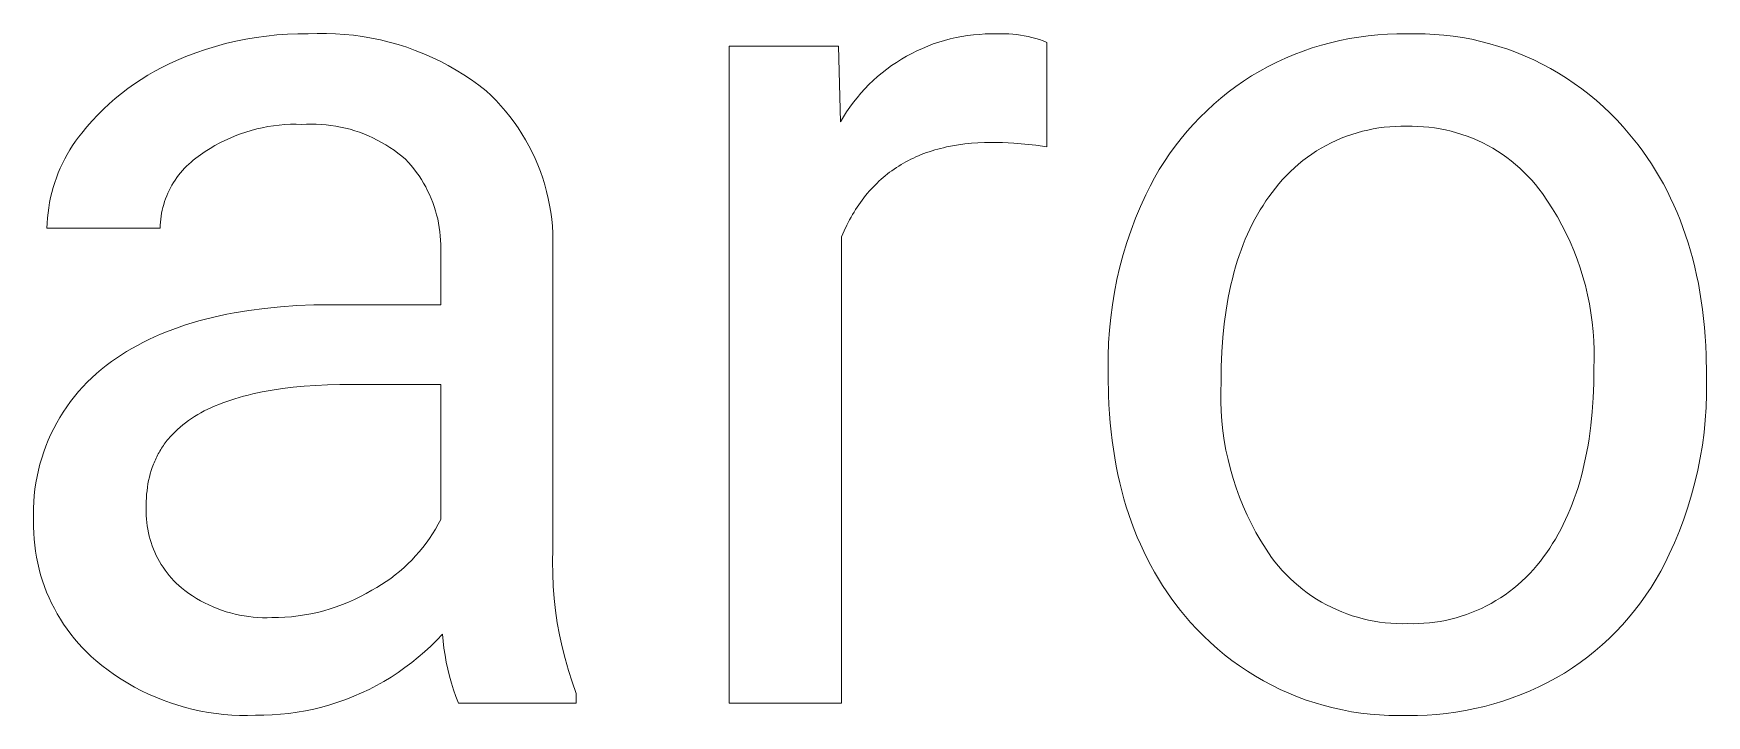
# Model space of a CAD drawing. Header units: millimetres. Extents: x 1102 to 5170, y 19 to 2862.
# Drawn here: x 4343.5 to 4416.3, y 405.5 to 435.2 of the extents above; entities that cross this region are included whole.
import ezdxf

# ---------------------------------------------------------------- set-up
doc = ezdxf.new("R2010")
doc.units = ezdxf.units.MM
doc.header["$MEASUREMENT"] = 0
doc.layers.add('Domyślny', color=7, linetype='Continuous', true_color=0x000000)

msp = doc.modelspace()

# ---------------------------------------------------------------- linework, layer by layer
at = {"layer": 'Domyślny', "color": 18, "lineweight": 15, "true_color": 0x000000}
for p, q in [((4354.071, 435.099), (4354.524, 435.13)), ((4354.524, 435.13), (4354.978, 435.146)), ((4354.978, 435.146), (4355.433, 435.148)), ((4355.433, 435.148), (4355.829, 435.163)), ((4355.829, 435.163), (4356.225, 435.165)), ((4356.225, 435.165), (4356.621, 435.153)), ((4356.621, 435.153), (4357.016, 435.126)), ((4357.016, 435.126), (4357.41, 435.087)), ((4384.415, 435.105), (4384.671, 435.127)), ((4384.671, 435.127), (4384.927, 435.142)), ((4384.927, 435.142), (4385.184, 435.147)), ((4385.184, 435.147), (4385.441, 435.144)), ((4385.441, 435.144), (4385.612, 435.15)), ((4385.612, 435.15), (4385.782, 435.15)), ((4385.782, 435.15), (4385.953, 435.144)), ((4385.953, 435.144), (4386.123, 435.133)), ((4386.123, 435.133), (4386.292, 435.116)), ((4402.027, 435.105), (4402.443, 435.132)), ((4402.443, 435.132), (4402.859, 435.146)), ((4402.859, 435.146), (4403.276, 435.145)), ((4403.276, 435.145), (4403.684, 435.153)), ((4403.684, 435.153), (4404.092, 435.147)), ((4404.092, 435.147), (4404.5, 435.127)), ((4404.5, 435.127), (4404.907, 435.093)), ((4350.532, 434.32), (4350.962, 434.468)), ((4350.962, 434.468), (4351.396, 434.602)), ((4351.396, 434.602), (4351.834, 434.721)), ((4351.834, 434.721), (4352.276, 434.826)), ((4352.276, 434.826), (4352.721, 434.917)), ((4352.721, 434.917), (4353.169, 434.992)), ((4353.169, 434.992), (4353.619, 435.053)), ((4353.619, 435.053), (4354.071, 435.099)), ((4357.41, 435.087), (4357.803, 435.033)), ((4357.803, 435.033), (4358.193, 434.966)), ((4358.193, 434.966), (4358.581, 434.885)), ((4358.581, 434.885), (4358.966, 434.791)), ((4358.966, 434.791), (4359.347, 434.684)), ((4359.347, 434.684), (4359.724, 434.563)), ((4359.724, 434.563), (4360.097, 434.429)), ((4360.097, 434.429), (4360.465, 434.283)), ((4373.778, 405.991), (4373.778, 434.615)), ((4373.778, 434.615), (4378.533, 434.615)), ((4378.533, 434.615), (4378.614, 431.31)), ((4381.722, 434.296), (4381.952, 434.41)), ((4381.952, 434.41), (4382.186, 434.517)), ((4382.186, 434.517), (4382.424, 434.615)), ((4382.424, 434.615), (4382.664, 434.706)), ((4382.664, 434.706), (4382.908, 434.788)), ((4382.908, 434.788), (4383.154, 434.862)), ((4383.154, 434.862), (4383.403, 434.927)), ((4383.403, 434.927), (4383.653, 434.984)), ((4383.653, 434.984), (4383.906, 435.033)), ((4383.906, 435.033), (4384.16, 435.073)), ((4384.16, 435.073), (4384.415, 435.105)), ((4386.292, 435.116), (4386.461, 435.093)), ((4386.461, 435.093), (4386.629, 435.065)), ((4386.629, 435.065), (4386.796, 435.031)), ((4386.796, 435.031), (4386.962, 434.991)), ((4386.962, 434.991), (4387.126, 434.946)), ((4387.126, 434.946), (4387.289, 434.895)), ((4387.289, 434.895), (4387.45, 434.839)), ((4387.45, 434.839), (4387.609, 434.778)), ((4387.609, 434.778), (4387.609, 430.226)), ((4398.39, 434.248), (4398.779, 434.397)), ((4398.779, 434.397), (4399.174, 434.532)), ((4399.174, 434.532), (4399.572, 434.655)), ((4399.572, 434.655), (4399.974, 434.764)), ((4399.974, 434.764), (4400.38, 434.859)), ((4400.38, 434.859), (4400.788, 434.941)), ((4400.788, 434.941), (4401.199, 435.01)), ((4401.199, 435.01), (4401.612, 435.064)), ((4401.612, 435.064), (4402.027, 435.105)), ((4404.907, 435.093), (4405.312, 435.046)), ((4405.312, 435.046), (4405.716, 434.985)), ((4405.716, 434.985), (4406.117, 434.91)), ((4406.117, 434.91), (4406.516, 434.821)), ((4406.516, 434.821), (4406.911, 434.719)), ((4406.911, 434.719), (4407.303, 434.604)), ((4407.303, 434.604), (4407.69, 434.475)), ((4407.69, 434.475), (4408.073, 434.334)), ((4348.748, 433.521), (4349.057, 433.685)), ((4349.057, 433.685), (4349.37, 433.839)), ((4349.37, 433.839), (4349.689, 433.983)), ((4349.689, 433.983), (4350.108, 434.159)), ((4350.108, 434.159), (4350.532, 434.32)), ((4360.465, 434.283), (4360.828, 434.123)), ((4360.828, 434.123), (4361.185, 433.951)), ((4361.185, 433.951), (4361.536, 433.767)), ((4361.536, 433.767), (4361.88, 433.57)), ((4380.636, 433.611), (4380.844, 433.763)), ((4380.844, 433.763), (4381.057, 433.907)), ((4381.057, 433.907), (4381.274, 434.044)), ((4381.274, 434.044), (4381.496, 434.174)), ((4381.496, 434.174), (4381.722, 434.296)), ((4396.889, 433.527), (4397.255, 433.726)), ((4397.255, 433.726), (4397.627, 433.913)), ((4397.627, 433.913), (4398.006, 434.087)), ((4398.006, 434.087), (4398.39, 434.248)), ((4408.073, 434.334), (4408.451, 434.179)), ((4408.451, 434.179), (4408.824, 434.012)), ((4408.824, 434.012), (4409.19, 433.832)), ((4409.19, 433.832), (4409.55, 433.64)), ((4347.574, 432.765), (4347.858, 432.968)), ((4347.858, 432.968), (4348.149, 433.162)), ((4348.149, 433.162), (4348.446, 433.346)), ((4348.446, 433.346), (4348.748, 433.521)), ((4361.88, 433.57), (4362.217, 433.362)), ((4362.217, 433.362), (4362.546, 433.142)), ((4362.546, 433.142), (4362.868, 432.911)), ((4379.681, 432.754), (4379.86, 432.938)), ((4379.86, 432.938), (4380.045, 433.116)), ((4380.045, 433.116), (4380.237, 433.288)), ((4380.237, 433.288), (4380.434, 433.453)), ((4380.434, 433.453), (4380.636, 433.611)), ((4395.844, 432.855), (4396.183, 433.091)), ((4396.183, 433.091), (4396.529, 433.316)), ((4396.529, 433.316), (4396.889, 433.527)), ((4409.55, 433.64), (4409.904, 433.435)), ((4409.904, 433.435), (4410.25, 433.219)), ((4410.25, 433.219), (4410.589, 432.991)), ((4410.589, 432.991), (4410.92, 432.752)), ((4346.763, 432.1), (4347.026, 432.331)), ((4347.026, 432.331), (4347.296, 432.552)), ((4347.296, 432.552), (4347.574, 432.765)), ((4362.868, 432.911), (4363.181, 432.669)), ((4363.181, 432.669), (4363.404, 432.459)), ((4363.404, 432.459), (4363.619, 432.242)), ((4363.619, 432.242), (4363.826, 432.017)), ((4379.182, 432.166), (4379.341, 432.368)), ((4379.341, 432.368), (4379.508, 432.564)), ((4379.508, 432.564), (4379.681, 432.754)), ((4394.878, 432.08), (4395.191, 432.349)), ((4395.191, 432.349), (4395.514, 432.607)), ((4395.514, 432.607), (4395.844, 432.855)), ((4410.92, 432.752), (4411.242, 432.502)), ((4411.242, 432.502), (4411.556, 432.241)), ((4411.556, 432.241), (4411.861, 431.969)), ((4346.022, 431.359), (4346.261, 431.615)), ((4346.261, 431.615), (4346.508, 431.862)), ((4346.508, 431.862), (4346.763, 432.1)), ((4363.826, 432.017), (4364.026, 431.786)), ((4364.026, 431.786), (4364.217, 431.548)), ((4364.217, 431.548), (4364.4, 431.303)), ((4378.614, 431.31), (4378.745, 431.531)), ((4378.745, 431.531), (4378.883, 431.748)), ((4378.883, 431.748), (4379.029, 431.96)), ((4379.029, 431.96), (4379.182, 432.166)), ((4393.995, 431.212), (4394.279, 431.511)), ((4394.279, 431.511), (4394.574, 431.8)), ((4394.574, 431.8), (4394.878, 432.08)), ((4411.861, 431.969), (4412.156, 431.687)), ((4412.156, 431.687), (4412.442, 431.396)), ((4345.432, 430.65), (4345.571, 430.826)), ((4345.571, 430.826), (4345.792, 431.097)), ((4345.792, 431.097), (4346.022, 431.359)), ((4352.485, 430.793), (4352.255, 430.706)), ((4352.718, 430.872), (4352.485, 430.793)), ((4352.954, 430.944), (4352.718, 430.872)), ((4353.193, 431.006), (4352.954, 430.944)), ((4353.433, 431.061), (4353.193, 431.006)), ((4353.675, 431.107), (4353.433, 431.061)), ((4353.919, 431.145), (4353.675, 431.107)), ((4354.164, 431.174), (4353.919, 431.145)), ((4354.409, 431.195), (4354.164, 431.174)), ((4354.655, 431.207), (4354.409, 431.195)), ((4354.902, 431.211), (4354.655, 431.207)), ((4355.148, 431.206), (4354.902, 431.211)), ((4355.361, 431.217), (4355.148, 431.206)), ((4355.574, 431.22), (4355.361, 431.217)), ((4355.786, 431.217), (4355.574, 431.22)), ((4355.999, 431.206), (4355.786, 431.217)), ((4356.211, 431.188), (4355.999, 431.206)), ((4356.423, 431.162), (4356.211, 431.188)), ((4356.633, 431.13), (4356.423, 431.162)), ((4356.842, 431.09), (4356.633, 431.13)), ((4357.05, 431.043), (4356.842, 431.09)), ((4357.256, 430.99), (4357.05, 431.043)), ((4357.46, 430.929), (4357.256, 430.99)), ((4357.662, 430.861), (4357.46, 430.929)), ((4357.861, 430.787), (4357.662, 430.861)), ((4358.058, 430.705), (4357.861, 430.787)), ((4364.4, 431.303), (4364.575, 431.052)), ((4364.575, 431.052), (4364.741, 430.796)), ((4364.741, 430.796), (4364.899, 430.534)), ((4393.456, 430.586), (4393.72, 430.903)), ((4393.72, 430.903), (4393.995, 431.212)), ((4400.89, 430.768), (4400.662, 430.688)), ((4401.122, 430.84), (4400.89, 430.768)), ((4401.355, 430.904), (4401.122, 430.84)), ((4401.591, 430.96), (4401.355, 430.904)), ((4401.829, 431.008), (4401.591, 430.96)), ((4402.068, 431.048), (4401.829, 431.008)), ((4402.308, 431.079), (4402.068, 431.048)), ((4402.549, 431.103), (4402.308, 431.079)), ((4402.791, 431.117), (4402.549, 431.103)), ((4403.033, 431.124), (4402.791, 431.117)), ((4403.276, 431.122), (4403.033, 431.124)), ((4403.521, 431.125), (4403.276, 431.122)), ((4403.767, 431.119), (4403.521, 431.125)), ((4404.012, 431.105), (4403.767, 431.119)), ((4404.256, 431.082), (4404.012, 431.105)), ((4404.5, 431.051), (4404.256, 431.082)), ((4404.742, 431.011), (4404.5, 431.051)), ((4404.982, 430.963), (4404.742, 431.011)), ((4405.221, 430.906), (4404.982, 430.963)), ((4405.458, 430.841), (4405.221, 430.906)), ((4405.692, 430.768), (4405.458, 430.841)), ((4405.924, 430.687), (4405.692, 430.768)), ((4412.442, 431.396), (4412.718, 431.095)), ((4412.718, 431.095), (4412.94, 430.839)), ((4412.94, 430.839), (4413.156, 430.579)), ((4344.936, 429.9), (4345.051, 430.093)), ((4345.051, 430.093), (4345.171, 430.283)), ((4345.171, 430.283), (4345.298, 430.469)), ((4345.298, 430.469), (4345.432, 430.65)), ((4351.155, 430.152), (4350.948, 430.019)), ((4351.367, 430.278), (4351.155, 430.152)), ((4351.583, 430.396), (4351.367, 430.278)), ((4351.804, 430.507), (4351.583, 430.396)), ((4352.027, 430.61), (4351.804, 430.507)), ((4352.255, 430.706), (4352.027, 430.61)), ((4358.252, 430.617), (4358.058, 430.705)), ((4358.442, 430.523), (4358.252, 430.617)), ((4358.63, 430.422), (4358.442, 430.523)), ((4358.814, 430.315), (4358.63, 430.422)), ((4358.994, 430.201), (4358.814, 430.315)), ((4359.17, 430.082), (4358.994, 430.201)), ((4359.342, 429.957), (4359.17, 430.082)), ((4364.899, 430.534), (4365.047, 430.267)), ((4365.047, 430.267), (4365.186, 429.994)), ((4382.611, 430.054), (4382.49, 430.015)), ((4382.733, 430.091), (4382.611, 430.054)), ((4382.857, 430.126), (4382.733, 430.091)), ((4382.983, 430.159), (4382.857, 430.126)), ((4383.11, 430.19), (4382.983, 430.159)), ((4383.239, 430.22), (4383.11, 430.19)), ((4383.5, 430.272), (4383.239, 430.22)), ((4383.768, 430.316), (4383.5, 430.272)), ((4384.042, 430.352), (4383.768, 430.316)), ((4384.322, 430.38), (4384.042, 430.352)), ((4384.608, 430.4), (4384.322, 430.38)), ((4384.9, 430.412), (4384.608, 430.4)), ((4385.198, 430.416), (4384.9, 430.412)), ((4385.682, 430.409), (4385.198, 430.416)), ((4386.166, 430.387), (4385.682, 430.409)), ((4386.648, 430.349), (4386.166, 430.387)), ((4387.13, 430.296), (4386.648, 430.349)), ((4387.609, 430.226), (4387.13, 430.296)), ((4392.96, 429.925), (4393.202, 430.259)), ((4393.202, 430.259), (4393.456, 430.586)), ((4399.36, 430.046), (4399.157, 429.913)), ((4399.567, 430.171), (4399.36, 430.046)), ((4399.778, 430.289), (4399.567, 430.171)), ((4399.994, 430.4), (4399.778, 430.289)), ((4400.213, 430.504), (4399.994, 430.4)), ((4400.436, 430.6), (4400.213, 430.504)), ((4400.662, 430.688), (4400.436, 430.6)), ((4406.153, 430.598), (4405.924, 430.687)), ((4406.378, 430.501), (4406.153, 430.598)), ((4406.6, 430.396), (4406.378, 430.501)), ((4406.818, 430.283), (4406.6, 430.396)), ((4407.032, 430.163), (4406.818, 430.283)), ((4407.242, 430.036), (4407.032, 430.163)), ((4407.447, 429.901), (4407.242, 430.036)), ((4413.156, 430.579), (4413.365, 430.313)), ((4413.365, 430.313), (4413.566, 430.042)), ((4413.566, 430.042), (4413.761, 429.766)), ((4344.545, 429.091), (4344.632, 429.298)), ((4344.632, 429.298), (4344.727, 429.502)), ((4344.727, 429.502), (4344.828, 429.703)), ((4344.828, 429.703), (4344.936, 429.9)), ((4350.043, 429.292), (4349.954, 429.195)), ((4350.134, 429.386), (4350.043, 429.292)), ((4350.229, 429.476), (4350.134, 429.386)), ((4350.327, 429.563), (4350.229, 429.476)), ((4350.427, 429.647), (4350.327, 429.563)), ((4350.531, 429.728), (4350.427, 429.647)), ((4350.637, 429.805), (4350.531, 429.728)), ((4350.745, 429.878), (4350.637, 429.805)), ((4350.948, 430.019), (4350.745, 429.878)), ((4359.51, 429.825), (4359.342, 429.957)), ((4359.673, 429.688), (4359.51, 429.825)), ((4359.8, 429.551), (4359.673, 429.688)), ((4359.922, 429.41), (4359.8, 429.551)), ((4360.04, 429.264), (4359.922, 429.41)), ((4365.186, 429.994), (4365.316, 429.718)), ((4365.316, 429.718), (4365.436, 429.437)), ((4365.436, 429.437), (4365.546, 429.152)), ((4381.054, 429.325), (4380.954, 429.258)), ((4381.156, 429.39), (4381.054, 429.325)), ((4381.258, 429.453), (4381.156, 429.39)), ((4381.363, 429.514), (4381.258, 429.453)), ((4381.469, 429.573), (4381.363, 429.514)), ((4381.576, 429.63), (4381.469, 429.573)), ((4381.685, 429.685), (4381.576, 429.63)), ((4381.795, 429.739), (4381.685, 429.685)), ((4381.907, 429.79), (4381.795, 429.739)), ((4382.021, 429.839), (4381.907, 429.79)), ((4382.136, 429.886), (4382.021, 429.839)), ((4382.252, 429.931), (4382.136, 429.886)), ((4382.37, 429.974), (4382.252, 429.931)), ((4382.49, 430.015), (4382.37, 429.974)), ((4392.51, 429.233), (4392.729, 429.583)), ((4392.729, 429.583), (4392.96, 429.925)), ((4398.395, 429.315), (4398.218, 429.15)), ((4398.577, 429.474), (4398.395, 429.315)), ((4398.765, 429.627), (4398.577, 429.474)), ((4398.959, 429.774), (4398.765, 429.627)), ((4399.157, 429.913), (4398.959, 429.774)), ((4407.648, 429.759), (4407.447, 429.901)), ((4407.843, 429.61), (4407.648, 429.759)), ((4408.033, 429.455), (4407.843, 429.61)), ((4408.217, 429.293), (4408.033, 429.455)), ((4408.396, 429.125), (4408.217, 429.293)), ((4413.761, 429.766), (4413.948, 429.484)), ((4413.948, 429.484), (4414.129, 429.197)), ((4344.323, 428.454), (4344.39, 428.669)), ((4344.39, 428.669), (4344.464, 428.881)), ((4344.464, 428.881), (4344.545, 429.091)), ((4349.564, 428.67), (4349.497, 428.557)), ((4349.635, 428.78), (4349.564, 428.67)), ((4349.709, 428.888), (4349.635, 428.78)), ((4349.788, 428.993), (4349.709, 428.888)), ((4349.869, 429.095), (4349.788, 428.993)), ((4349.954, 429.195), (4349.869, 429.095)), ((4360.152, 429.115), (4360.04, 429.264)), ((4360.259, 428.961), (4360.152, 429.115)), ((4360.362, 428.805), (4360.259, 428.961)), ((4360.458, 428.645), (4360.362, 428.805)), ((4360.55, 428.481), (4360.458, 428.645)), ((4365.546, 429.152), (4365.647, 428.863)), ((4365.647, 428.863), (4365.738, 428.571)), ((4365.738, 428.571), (4365.818, 428.277)), ((4380.125, 428.563), (4380.04, 428.476)), ((4380.211, 428.648), (4380.125, 428.563)), ((4380.298, 428.731), (4380.211, 428.648)), ((4380.388, 428.813), (4380.298, 428.731)), ((4380.478, 428.892), (4380.388, 428.813)), ((4380.57, 428.969), (4380.478, 428.892)), ((4380.664, 429.044), (4380.57, 428.969)), ((4380.759, 429.117), (4380.664, 429.044)), ((4380.856, 429.188), (4380.759, 429.117)), ((4380.954, 429.258), (4380.856, 429.188)), ((4392.107, 428.512), (4392.302, 428.875)), ((4392.302, 428.875), (4392.51, 429.233)), ((4397.722, 428.618), (4397.57, 428.43)), ((4397.881, 428.801), (4397.722, 428.618)), ((4398.046, 428.978), (4397.881, 428.801)), ((4398.218, 429.15), (4398.046, 428.978)), ((4408.569, 428.95), (4408.396, 429.125)), ((4408.735, 428.77), (4408.569, 428.95)), ((4408.895, 428.584), (4408.735, 428.77)), ((4409.049, 428.392), (4408.895, 428.584)), ((4414.129, 429.197), (4414.302, 428.905)), ((4414.302, 428.905), (4414.469, 428.608)), ((4414.469, 428.608), (4414.628, 428.305)), ((4344.167, 427.798), (4344.212, 428.019)), ((4344.212, 428.019), (4344.264, 428.237)), ((4344.264, 428.237), (4344.323, 428.454)), ((4349.178, 427.84), (4349.139, 427.715)), ((4349.221, 427.964), (4349.178, 427.84)), ((4349.268, 428.086), (4349.221, 427.964)), ((4349.319, 428.207), (4349.268, 428.086)), ((4349.374, 428.325), (4349.319, 428.207)), ((4349.434, 428.442), (4349.374, 428.325)), ((4349.497, 428.557), (4349.434, 428.442)), ((4360.635, 428.315), (4360.55, 428.481)), ((4360.716, 428.146), (4360.635, 428.315)), ((4360.79, 427.974), (4360.716, 428.146)), ((4360.858, 427.8), (4360.79, 427.974)), ((4365.818, 428.277), (4365.889, 427.979)), ((4365.889, 427.979), (4365.949, 427.68)), ((4379.564, 427.911), (4379.49, 427.809)), ((4379.64, 428.01), (4379.564, 427.911)), ((4379.717, 428.107), (4379.64, 428.01)), ((4379.795, 428.202), (4379.717, 428.107)), ((4379.875, 428.295), (4379.795, 428.202)), ((4379.957, 428.387), (4379.875, 428.295)), ((4380.04, 428.476), (4379.957, 428.387)), ((4391.692, 427.633), (4391.924, 428.141)), ((4391.924, 428.141), (4392.107, 428.512)), ((4397.155, 427.868), (4397.028, 427.677)), ((4397.287, 428.055), (4397.155, 427.868)), ((4397.424, 428.236), (4397.287, 428.055)), ((4397.57, 428.43), (4397.424, 428.236)), ((4409.196, 428.196), (4409.049, 428.392)), ((4409.425, 427.862), (4409.196, 428.196)), ((4409.644, 427.521), (4409.425, 427.862)), ((4414.628, 428.305), (4414.781, 427.998)), ((4414.781, 427.998), (4414.926, 427.685)), ((4344.061, 426.906), (4344.076, 427.13)), ((4344.076, 427.13), (4344.099, 427.354)), ((4344.099, 427.354), (4344.129, 427.577)), ((4344.129, 427.577), (4344.167, 427.798)), ((4349.027, 427.203), (4349.009, 427.073)), ((4349.048, 427.332), (4349.027, 427.203)), ((4349.074, 427.461), (4349.048, 427.332)), ((4349.104, 427.588), (4349.074, 427.461)), ((4349.139, 427.715), (4349.104, 427.588)), ((4360.921, 427.624), (4360.858, 427.8)), ((4360.978, 427.446), (4360.921, 427.624)), ((4361.028, 427.265), (4360.978, 427.446)), ((4361.073, 427.084), (4361.028, 427.265)), ((4365.949, 427.68), (4365.999, 427.378)), ((4365.999, 427.378), (4366.039, 427.075)), ((4379.079, 427.16), (4379.016, 427.045)), ((4379.144, 427.273), (4379.079, 427.16)), ((4379.21, 427.385), (4379.144, 427.273)), ((4379.278, 427.494), (4379.21, 427.385)), ((4379.347, 427.601), (4379.278, 427.494)), ((4379.418, 427.706), (4379.347, 427.601)), ((4379.49, 427.809), (4379.418, 427.706)), ((4391.281, 426.595), (4391.478, 427.118)), ((4391.478, 427.118), (4391.692, 427.633)), ((4396.785, 427.279), (4396.67, 427.073)), ((4396.904, 427.481), (4396.785, 427.279)), ((4397.028, 427.677), (4396.904, 427.481)), ((4409.851, 427.173), (4409.644, 427.521)), ((4410.046, 426.818), (4409.851, 427.173)), ((4414.926, 427.685), (4415.065, 427.366)), ((4415.065, 427.366), (4415.196, 427.043)), ((4344.053, 426.681), (4344.061, 426.906)), ((4348.984, 426.681), (4344.053, 426.681)), ((4348.988, 426.812), (4348.984, 426.681)), ((4348.997, 426.943), (4348.988, 426.812)), ((4349.009, 427.073), (4348.997, 426.943)), ((4361.111, 426.901), (4361.073, 427.084)), ((4361.143, 426.716), (4361.111, 426.901)), ((4361.169, 426.531), (4361.143, 426.716)), ((4361.188, 426.345), (4361.169, 426.531)), ((4366.039, 427.075), (4366.068, 426.771)), ((4366.068, 426.771), (4366.087, 426.466)), ((4366.087, 426.466), (4366.096, 426.16)), ((4378.778, 426.564), (4378.668, 426.311)), ((4378.894, 426.808), (4378.778, 426.564)), ((4379.016, 427.045), (4378.894, 426.808)), ((4391.101, 426.067), (4391.281, 426.595)), ((4396.352, 426.425), (4396.254, 426.2)), ((4396.453, 426.646), (4396.352, 426.425)), ((4396.56, 426.862), (4396.453, 426.646)), ((4396.67, 427.073), (4396.56, 426.862)), ((4410.23, 426.457), (4410.046, 426.818)), ((4410.401, 426.09), (4410.23, 426.457)), ((4415.196, 427.043), (4415.32, 426.714)), ((4415.32, 426.714), (4415.437, 426.38)), ((4415.437, 426.38), (4415.547, 426.041)), ((4361.202, 426.158), (4361.188, 426.345)), ((4361.209, 425.971), (4361.202, 426.158)), ((4361.204, 425.597), (4361.209, 425.784)), ((4361.209, 425.784), (4361.209, 425.971)), ((4366.096, 426.16), (4366.094, 425.855)), ((4366.094, 425.855), (4366.094, 412.687)), ((4378.668, 426.311), (4378.668, 405.991)), ((4390.938, 425.533), (4391.101, 426.067)), ((4396.072, 425.733), (4395.987, 425.493)), ((4396.161, 425.969), (4396.072, 425.733)), ((4396.254, 426.2), (4396.161, 425.969)), ((4410.56, 425.718), (4410.401, 426.09)), ((4410.707, 425.34), (4410.56, 425.718)), ((4415.547, 426.041), (4415.651, 425.697)), ((4415.651, 425.697), (4415.746, 425.347)), ((4361.204, 423.349), (4361.204, 425.597)), ((4390.666, 424.45), (4390.793, 424.994)), ((4390.793, 424.994), (4390.938, 425.533)), ((4395.831, 424.997), (4395.759, 424.741)), ((4395.907, 425.247), (4395.831, 424.997)), ((4395.987, 425.493), (4395.907, 425.247)), ((4410.84, 424.958), (4410.707, 425.34)), ((4410.961, 424.571), (4410.84, 424.958)), ((4415.746, 425.347), (4415.835, 424.992)), ((4415.835, 424.992), (4415.917, 424.632)), ((4390.557, 423.902), (4390.666, 424.45)), ((4395.629, 424.216), (4395.57, 423.946)), ((4395.692, 424.481), (4395.629, 424.216)), ((4395.759, 424.741), (4395.692, 424.481)), ((4411.07, 424.181), (4410.961, 424.571)), ((4415.917, 424.632), (4415.992, 424.267)), ((4415.992, 424.267), (4416.06, 423.896)), ((4390.466, 423.351), (4390.557, 423.902)), ((4395.515, 423.671), (4395.465, 423.391)), ((4395.57, 423.946), (4395.515, 423.671)), ((4411.164, 423.787), (4411.07, 424.181)), ((4411.246, 423.391), (4411.164, 423.787)), ((4416.06, 423.896), (4416.12, 423.52)), ((4416.12, 423.52), (4416.174, 423.139)), ((4350.961, 422.724), (4351.263, 422.799)), ((4351.263, 422.799), (4351.57, 422.87)), ((4351.57, 422.87), (4351.883, 422.935)), ((4351.883, 422.935), (4352.201, 422.996)), ((4352.201, 422.996), (4352.853, 423.104)), ((4352.853, 423.104), (4353.527, 423.192)), ((4353.527, 423.192), (4354.222, 423.26)), ((4354.222, 423.26), (4354.938, 423.309)), ((4354.938, 423.309), (4355.676, 423.339)), ((4355.676, 423.339), (4356.435, 423.349)), ((4356.435, 423.349), (4361.204, 423.349)), ((4390.339, 422.242), (4390.393, 422.798)), ((4390.393, 422.798), (4390.466, 423.351)), ((4395.42, 423.106), (4395.341, 422.521)), ((4395.465, 423.391), (4395.42, 423.106)), ((4411.315, 422.991), (4411.246, 423.391)), ((4411.37, 422.59), (4411.315, 422.991)), ((4416.174, 423.139), (4416.22, 422.753)), ((4416.22, 422.753), (4416.259, 422.361)), ((4348.737, 421.948), (4348.996, 422.062)), ((4348.996, 422.062), (4349.261, 422.171)), ((4349.261, 422.171), (4349.531, 422.275)), ((4349.531, 422.275), (4349.806, 422.374)), ((4349.806, 422.374), (4350.086, 422.469)), ((4350.086, 422.469), (4350.372, 422.559)), ((4350.372, 422.559), (4350.664, 422.644)), ((4350.664, 422.644), (4350.961, 422.724)), ((4390.302, 421.685), (4390.339, 422.242)), ((4395.341, 422.521), (4395.28, 421.917)), ((4411.412, 422.187), (4411.37, 422.59)), ((4411.44, 421.783), (4411.412, 422.187)), ((4416.259, 422.361), (4416.291, 421.965)), ((4347.295, 421.168), (4347.522, 421.309)), ((4347.522, 421.309), (4347.754, 421.447)), ((4347.754, 421.447), (4347.992, 421.579)), ((4347.992, 421.579), (4348.235, 421.707)), ((4348.235, 421.707), (4348.483, 421.83)), ((4348.483, 421.83), (4348.737, 421.948)), ((4390.284, 421.127), (4390.302, 421.685)), ((4395.237, 421.293), (4395.211, 420.65)), ((4395.28, 421.917), (4395.237, 421.293)), ((4411.455, 421.379), (4411.44, 421.783)), ((4411.457, 420.974), (4411.455, 421.379)), ((4416.291, 421.965), (4416.316, 421.563)), ((4416.316, 421.563), (4416.334, 421.155)), ((4346.417, 420.532), (4346.634, 420.705)), ((4346.634, 420.705), (4346.858, 420.87)), ((4346.858, 420.87), (4347.074, 421.021)), ((4347.074, 421.021), (4347.295, 421.168)), ((4390.284, 420.569), (4390.284, 421.127)), ((4390.284, 420.23), (4390.284, 420.569)), ((4395.211, 420.65), (4395.202, 419.986)), ((4411.436, 419.92), (4411.444, 420.569)), ((4411.444, 420.569), (4411.457, 420.974)), ((4416.334, 421.155), (4416.348, 420.325)), ((4345.61, 419.772), (4345.802, 419.972)), ((4345.802, 419.972), (4346, 420.166)), ((4346, 420.166), (4346.205, 420.353)), ((4346.205, 420.353), (4346.417, 420.532)), ((4355.758, 419.834), (4355.256, 419.798)), ((4356.278, 419.86), (4355.758, 419.834)), ((4356.815, 419.875), (4356.278, 419.86)), ((4357.37, 419.881), (4356.815, 419.875)), ((4361.204, 419.881), (4357.37, 419.881)), ((4361.204, 414.001), (4361.204, 419.881)), ((4390.298, 419.405), (4390.284, 420.23)), ((4395.202, 419.986), (4395.188, 419.56)), ((4411.41, 419.29), (4411.436, 419.92)), ((4416.348, 420.325), (4416.348, 419.986)), ((4416.348, 419.986), (4416.348, 419.433)), ((4344.915, 418.907), (4345.077, 419.132)), ((4345.077, 419.132), (4345.248, 419.351)), ((4345.248, 419.351), (4345.425, 419.565)), ((4345.425, 419.565), (4345.61, 419.772)), ((4351.881, 419.138), (4351.707, 419.075)), ((4352.058, 419.199), (4351.881, 419.138)), ((4352.241, 419.257), (4352.058, 419.199)), ((4352.427, 419.312), (4352.241, 419.257)), ((4352.618, 419.365), (4352.427, 419.312)), ((4352.814, 419.415), (4352.618, 419.365)), ((4353.014, 419.463), (4352.814, 419.415)), ((4353.427, 419.551), (4353.014, 419.463)), ((4353.858, 419.628), (4353.427, 419.551)), ((4354.306, 419.695), (4353.858, 419.628)), ((4354.772, 419.752), (4354.306, 419.695)), ((4355.256, 419.798), (4354.772, 419.752)), ((4390.316, 419), (4390.298, 419.405)), ((4395.188, 419.56), (4395.189, 419.134)), ((4395.189, 419.134), (4395.204, 418.709)), ((4411.367, 418.678), (4411.41, 419.29)), ((4416.348, 419.433), (4416.33, 418.88)), ((4344.475, 418.201), (4344.613, 418.442)), ((4344.613, 418.442), (4344.76, 418.677)), ((4344.76, 418.677), (4344.915, 418.907)), ((4350.345, 418.392), (4350.216, 418.303)), ((4350.479, 418.478), (4350.345, 418.392)), ((4350.617, 418.562), (4350.479, 418.478)), ((4350.759, 418.643), (4350.617, 418.562)), ((4350.906, 418.721), (4350.759, 418.643)), ((4351.058, 418.797), (4350.906, 418.721)), ((4351.213, 418.871), (4351.058, 418.797)), ((4351.374, 418.941), (4351.213, 418.871)), ((4351.538, 419.01), (4351.374, 418.941)), ((4351.707, 419.075), (4351.538, 419.01)), ((4390.34, 418.601), (4390.316, 419)), ((4390.372, 418.206), (4390.34, 418.601)), ((4395.204, 418.709), (4395.235, 418.284)), ((4411.307, 418.084), (4411.367, 418.678)), ((4416.33, 418.88), (4416.294, 418.328)), ((4344.11, 417.454), (4344.223, 417.707)), ((4344.223, 417.707), (4344.345, 417.956)), ((4344.345, 417.956), (4344.475, 418.201)), ((4349.532, 417.716), (4349.434, 417.609)), ((4349.635, 417.82), (4349.532, 417.716)), ((4349.742, 417.922), (4349.635, 417.82)), ((4349.854, 418.021), (4349.742, 417.922)), ((4349.97, 418.117), (4349.854, 418.021)), ((4350.091, 418.211), (4349.97, 418.117)), ((4350.216, 418.303), (4350.091, 418.211)), ((4390.41, 417.817), (4390.372, 418.206)), ((4390.456, 417.433), (4390.41, 417.817)), ((4395.235, 418.284), (4395.28, 417.86)), ((4395.28, 417.86), (4395.34, 417.438)), ((4411.23, 417.509), (4411.307, 418.084)), ((4416.239, 417.777), (4416.167, 417.229)), ((4416.294, 418.328), (4416.239, 417.777)), ((4343.823, 416.672), (4343.91, 416.936)), ((4343.91, 416.936), (4344.005, 417.196)), ((4344.005, 417.196), (4344.11, 417.454)), ((4348.934, 416.915), (4348.9, 416.852)), ((4348.97, 416.976), (4348.934, 416.915)), ((4349.007, 417.037), (4348.97, 416.976)), ((4349.044, 417.097), (4349.007, 417.037)), ((4349.083, 417.156), (4349.044, 417.097)), ((4349.123, 417.215), (4349.083, 417.156)), ((4349.164, 417.273), (4349.123, 417.215)), ((4349.206, 417.331), (4349.164, 417.273)), ((4349.25, 417.388), (4349.206, 417.331)), ((4349.294, 417.444), (4349.25, 417.388)), ((4349.339, 417.5), (4349.294, 417.444)), ((4349.434, 417.609), (4349.339, 417.5)), ((4390.508, 417.055), (4390.456, 417.433)), ((4390.568, 416.681), (4390.508, 417.055)), ((4395.34, 417.438), (4395.414, 417.019)), ((4395.414, 417.019), (4395.503, 416.602)), ((4411.082, 416.68), (4411.136, 416.952)), ((4411.136, 416.952), (4411.185, 417.228)), ((4411.185, 417.228), (4411.23, 417.509)), ((4416.167, 417.229), (4416.077, 416.683)), ((4343.678, 416.137), (4343.746, 416.406)), ((4343.746, 416.406), (4343.823, 416.672)), ((4348.639, 416.265), (4348.593, 416.128)), ((4348.69, 416.4), (4348.639, 416.265)), ((4348.716, 416.467), (4348.69, 416.4)), ((4348.744, 416.533), (4348.716, 416.467)), ((4348.773, 416.598), (4348.744, 416.533)), ((4348.803, 416.662), (4348.773, 416.598)), ((4348.834, 416.726), (4348.803, 416.662)), ((4348.867, 416.79), (4348.834, 416.726)), ((4348.9, 416.852), (4348.867, 416.79)), ((4390.634, 416.313), (4390.568, 416.681)), ((4390.708, 415.95), (4390.634, 416.313)), ((4395.503, 416.602), (4395.606, 416.189)), ((4395.606, 416.189), (4395.724, 415.779)), ((4410.962, 416.15), (4411.024, 416.413)), ((4411.024, 416.413), (4411.082, 416.68)), ((4416.077, 416.683), (4415.968, 416.14)), ((4343.529, 415.318), (4343.569, 415.593)), ((4343.569, 415.593), (4343.619, 415.866)), ((4343.619, 415.866), (4343.678, 416.137)), ((4348.453, 415.552), (4348.429, 415.401)), ((4348.482, 415.699), (4348.453, 415.552)), ((4348.515, 415.845), (4348.482, 415.699)), ((4348.552, 415.987), (4348.515, 415.845)), ((4348.593, 416.128), (4348.552, 415.987)), ((4390.788, 415.592), (4390.708, 415.95)), ((4390.876, 415.239), (4390.788, 415.592)), ((4395.724, 415.779), (4395.856, 415.374)), ((4410.75, 415.389), (4410.825, 415.638)), ((4410.825, 415.638), (4410.896, 415.892)), ((4410.896, 415.892), (4410.962, 416.15)), ((4415.842, 415.601), (4415.699, 415.067)), ((4415.968, 416.14), (4415.842, 415.601)), ((4343.466, 414.488), (4343.477, 414.766)), ((4343.477, 414.766), (4343.499, 415.042)), ((4343.499, 415.042), (4343.529, 415.318)), ((4348.377, 414.774), (4348.375, 414.611)), ((4348.384, 414.935), (4348.377, 414.774)), ((4348.394, 415.093), (4348.384, 414.935)), ((4348.41, 415.248), (4348.394, 415.093)), ((4348.429, 415.401), (4348.41, 415.248)), ((4390.97, 414.892), (4390.876, 415.239)), ((4391.072, 414.549), (4390.97, 414.892)), ((4395.856, 415.374), (4396.001, 414.974)), ((4396.001, 414.974), (4396.161, 414.579)), ((4410.499, 414.669), (4410.587, 414.904)), ((4410.587, 414.904), (4410.671, 415.144)), ((4410.671, 415.144), (4410.75, 415.389)), ((4415.699, 415.067), (4415.538, 414.538)), ((4343.464, 414.211), (4343.466, 414.488)), ((4343.471, 413.934), (4343.464, 414.211)), ((4348.369, 414.461), (4348.368, 414.312)), ((4348.368, 414.312), (4348.373, 414.162)), ((4348.375, 414.611), (4348.369, 414.461)), ((4348.373, 414.162), (4348.382, 414.013)), ((4348.382, 414.013), (4348.397, 413.863)), ((4361.091, 413.787), (4361.204, 414.001)), ((4391.18, 414.212), (4391.072, 414.549)), ((4391.296, 413.88), (4391.18, 414.212)), ((4396.161, 414.579), (4396.334, 414.189)), ((4396.334, 414.189), (4396.521, 413.806)), ((4410.105, 413.771), (4410.21, 413.989)), ((4410.21, 413.989), (4410.311, 414.211)), ((4410.311, 414.211), (4410.407, 414.438)), ((4410.407, 414.438), (4410.499, 414.669)), ((4415.359, 414.014), (4415.164, 413.496)), ((4415.538, 414.538), (4415.359, 414.014)), ((4343.469, 413.669), (4343.471, 413.934)), ((4343.476, 413.404), (4343.469, 413.669)), ((4343.493, 413.14), (4343.476, 413.404)), ((4348.397, 413.863), (4348.416, 413.715)), ((4348.416, 413.715), (4348.441, 413.567)), ((4348.441, 413.567), (4348.471, 413.421)), ((4348.471, 413.421), (4348.505, 413.275)), ((4348.505, 413.275), (4348.545, 413.13)), ((4360.71, 413.167), (4360.844, 413.369)), ((4360.844, 413.369), (4360.971, 413.576)), ((4360.971, 413.576), (4361.091, 413.787)), ((4391.418, 413.553), (4391.296, 413.88)), ((4391.548, 413.231), (4391.418, 413.553)), ((4396.521, 413.806), (4396.721, 413.43)), ((4396.721, 413.43), (4396.933, 413.061)), ((4409.764, 413.145), (4409.882, 413.349)), ((4409.882, 413.349), (4409.996, 413.558)), ((4409.996, 413.558), (4410.105, 413.771)), ((4415.164, 413.496), (4414.952, 412.985)), ((4343.518, 412.877), (4343.493, 413.14)), ((4343.552, 412.614), (4343.518, 412.877)), ((4343.595, 412.353), (4343.552, 412.614)), ((4348.545, 413.13), (4348.589, 412.988)), ((4348.589, 412.988), (4348.638, 412.846)), ((4348.638, 412.846), (4348.692, 412.706)), ((4348.692, 412.706), (4348.751, 412.569)), ((4348.751, 412.569), (4348.815, 412.433)), ((4360.108, 412.406), (4360.268, 412.588)), ((4360.268, 412.588), (4360.422, 412.776)), ((4360.422, 412.776), (4360.569, 412.969)), ((4360.569, 412.969), (4360.71, 413.167)), ((4366.094, 412.687), (4366.081, 412.154)), ((4391.685, 412.915), (4391.548, 413.231)), ((4391.828, 412.603), (4391.685, 412.915)), ((4391.979, 412.297), (4391.828, 412.603)), ((4396.933, 413.061), (4397.159, 412.699)), ((4397.159, 412.699), (4397.396, 412.346)), ((4409.25, 412.373), (4409.385, 412.559)), ((4409.385, 412.559), (4409.516, 412.75)), ((4409.516, 412.75), (4409.642, 412.946)), ((4409.642, 412.946), (4409.764, 413.145)), ((4414.952, 412.985), (4414.723, 412.481)), ((4343.647, 412.094), (4343.595, 412.353)), ((4343.708, 411.836), (4343.647, 412.094)), ((4343.777, 411.581), (4343.708, 411.836)), ((4348.815, 412.433), (4348.882, 412.3)), ((4348.882, 412.3), (4348.955, 412.169)), ((4348.955, 412.169), (4349.032, 412.04)), ((4349.032, 412.04), (4349.113, 411.914)), ((4349.113, 411.914), (4349.198, 411.791)), ((4359.41, 411.732), (4359.593, 411.892)), ((4359.593, 411.892), (4359.771, 412.057)), ((4359.771, 412.057), (4359.942, 412.228)), ((4359.942, 412.228), (4360.108, 412.406)), ((4366.081, 412.154), (4366.086, 411.621)), ((4392.137, 411.996), (4391.979, 412.297)), ((4392.302, 411.7), (4392.137, 411.996)), ((4397.396, 412.346), (4397.545, 412.151)), ((4397.545, 412.151), (4397.7, 411.962)), ((4397.7, 411.962), (4397.862, 411.778)), ((4408.646, 411.644), (4408.806, 411.818)), ((4408.806, 411.818), (4408.96, 411.998)), ((4408.96, 411.998), (4409.108, 412.183)), ((4409.108, 412.183), (4409.25, 412.373)), ((4414.544, 412.111), (4414.352, 411.746)), ((4414.723, 412.481), (4414.544, 412.111)), ((4343.855, 411.328), (4343.777, 411.581)), ((4343.942, 411.078), (4343.855, 411.328)), ((4344.037, 410.831), (4343.942, 411.078)), ((4349.198, 411.791), (4349.288, 411.671)), ((4349.288, 411.671), (4349.381, 411.554)), ((4349.381, 411.554), (4349.479, 411.441)), ((4349.479, 411.441), (4349.58, 411.33)), ((4349.58, 411.33), (4349.685, 411.224)), ((4349.685, 411.224), (4349.794, 411.12)), ((4349.794, 411.12), (4349.906, 411.021)), ((4358.421, 411.032), (4358.628, 411.159)), ((4358.628, 411.159), (4358.831, 411.292)), ((4358.831, 411.292), (4359.029, 411.432)), ((4359.029, 411.432), (4359.222, 411.579)), ((4359.222, 411.579), (4359.41, 411.732)), ((4366.086, 411.621), (4366.109, 411.089)), ((4366.109, 411.089), (4366.15, 410.557)), ((4392.474, 411.409), (4392.302, 411.7)), ((4392.653, 411.123), (4392.474, 411.409)), ((4392.839, 410.842), (4392.653, 411.123)), ((4397.862, 411.778), (4398.03, 411.599)), ((4398.03, 411.599), (4398.204, 411.427)), ((4398.204, 411.427), (4398.384, 411.26)), ((4398.384, 411.26), (4398.57, 411.1)), ((4398.57, 411.1), (4398.761, 410.947)), ((4407.95, 411.002), (4408.132, 411.154)), ((4408.132, 411.154), (4408.309, 411.311)), ((4408.309, 411.311), (4408.48, 411.475)), ((4408.48, 411.475), (4408.646, 411.644)), ((4414.149, 411.389), (4413.933, 411.038)), ((4414.352, 411.746), (4414.149, 411.389)), ((4344.141, 410.587), (4344.037, 410.831)), ((4344.253, 410.348), (4344.141, 410.587)), ((4344.373, 410.112), (4344.253, 410.348)), ((4349.906, 411.021), (4350.065, 410.897)), ((4350.065, 410.897), (4350.228, 410.778)), ((4350.228, 410.778), (4350.396, 410.665)), ((4350.396, 410.665), (4350.567, 410.557)), ((4350.567, 410.557), (4350.742, 410.456)), ((4350.742, 410.456), (4350.92, 410.361)), ((4350.92, 410.361), (4351.101, 410.272)), ((4356.924, 410.29), (4357.189, 410.397)), ((4357.189, 410.397), (4357.451, 410.513)), ((4357.451, 410.513), (4357.708, 410.638)), ((4357.708, 410.638), (4357.961, 410.771)), ((4357.961, 410.771), (4358.21, 410.913)), ((4358.21, 410.913), (4358.421, 411.032)), ((4366.15, 410.557), (4366.209, 410.028)), ((4393.032, 410.566), (4392.839, 410.842)), ((4393.232, 410.296), (4393.032, 410.566)), ((4398.761, 410.947), (4398.957, 410.8)), ((4398.957, 410.8), (4399.158, 410.66)), ((4399.158, 410.66), (4399.364, 410.527)), ((4399.364, 410.527), (4399.575, 410.401)), ((4399.575, 410.401), (4399.789, 410.283)), ((4406.76, 410.23), (4406.969, 410.342)), ((4406.969, 410.342), (4407.174, 410.46)), ((4407.174, 410.46), (4407.374, 410.586)), ((4407.374, 410.586), (4407.571, 410.718)), ((4407.571, 410.718), (4407.763, 410.857)), ((4407.763, 410.857), (4407.95, 411.002)), ((4413.466, 410.36), (4413.215, 410.034)), ((4413.705, 410.695), (4413.466, 410.36)), ((4413.933, 411.038), (4413.705, 410.695)), ((4344.5, 409.88), (4344.373, 410.112)), ((4344.636, 409.653), (4344.5, 409.88)), ((4344.779, 409.43), (4344.636, 409.653)), ((4351.101, 410.272), (4351.285, 410.189)), ((4351.285, 410.189), (4351.472, 410.112)), ((4351.472, 410.112), (4351.662, 410.043)), ((4351.662, 410.043), (4351.854, 409.979)), ((4351.854, 409.979), (4352.048, 409.923)), ((4352.048, 409.923), (4352.244, 409.873)), ((4352.244, 409.873), (4352.441, 409.83)), ((4352.441, 409.83), (4352.64, 409.793)), ((4352.64, 409.793), (4352.84, 409.764)), ((4352.84, 409.764), (4353.04, 409.741)), ((4353.04, 409.741), (4353.242, 409.726)), ((4353.242, 409.726), (4353.444, 409.717)), ((4353.444, 409.717), (4353.646, 409.715)), ((4353.646, 409.715), (4353.848, 409.721)), ((4353.848, 409.721), (4354.134, 409.725)), ((4354.134, 409.725), (4354.419, 409.739)), ((4354.419, 409.739), (4354.704, 409.762)), ((4354.704, 409.762), (4354.989, 409.795)), ((4354.989, 409.795), (4355.271, 409.838)), ((4355.271, 409.838), (4355.553, 409.89)), ((4355.553, 409.89), (4355.832, 409.951)), ((4355.832, 409.951), (4356.109, 410.022)), ((4356.109, 410.022), (4356.384, 410.102)), ((4356.384, 410.102), (4356.656, 410.191)), ((4356.656, 410.191), (4356.924, 410.29)), ((4366.209, 410.028), (4366.285, 409.5)), ((4393.439, 410.03), (4393.232, 410.296)), ((4393.653, 409.77), (4393.439, 410.03)), ((4393.874, 409.515), (4393.653, 409.77)), ((4399.789, 410.283), (4400.008, 410.172)), ((4400.008, 410.172), (4400.23, 410.069)), ((4400.23, 410.069), (4400.455, 409.973)), ((4400.455, 409.973), (4400.684, 409.885)), ((4400.684, 409.885), (4400.916, 409.805)), ((4400.916, 409.805), (4401.15, 409.734)), ((4401.15, 409.734), (4401.387, 409.67)), ((4401.387, 409.67), (4401.626, 409.615)), ((4401.626, 409.615), (4401.866, 409.567)), ((4404.978, 409.602), (4405.209, 409.654)), ((4405.209, 409.654), (4405.438, 409.713)), ((4405.438, 409.713), (4405.665, 409.781)), ((4405.665, 409.781), (4405.89, 409.856)), ((4405.89, 409.856), (4406.112, 409.938)), ((4406.112, 409.938), (4406.331, 410.028)), ((4406.331, 410.028), (4406.547, 410.125)), ((4406.547, 410.125), (4406.76, 410.23)), ((4412.953, 409.716), (4412.681, 409.407)), ((4413.215, 410.034), (4412.953, 409.716)), ((4344.93, 409.213), (4344.779, 409.43)), ((4345.088, 409), (4344.93, 409.213)), ((4345.254, 408.794), (4345.088, 409)), ((4361.285, 409.003), (4361.033, 408.737)), ((4361.311, 408.694), (4361.285, 409.003)), ((4366.285, 409.5), (4366.379, 408.975)), ((4366.379, 408.975), (4366.491, 408.454)), ((4394.15, 409.213), (4393.874, 409.515)), ((4394.437, 408.921), (4394.15, 409.213)), ((4394.732, 408.639), (4394.437, 408.921)), ((4401.866, 409.567), (4402.108, 409.528)), ((4402.108, 409.528), (4402.351, 409.498)), ((4402.351, 409.498), (4402.595, 409.476)), ((4402.595, 409.476), (4402.84, 409.462)), ((4402.84, 409.462), (4403.085, 409.457)), ((4403.085, 409.457), (4403.33, 409.46)), ((4403.33, 409.46), (4403.567, 409.457)), ((4403.567, 409.457), (4403.804, 409.461)), ((4403.804, 409.461), (4404.04, 409.473)), ((4404.04, 409.473), (4404.276, 409.494)), ((4404.276, 409.494), (4404.511, 409.522)), ((4404.511, 409.522), (4404.745, 409.558)), ((4404.745, 409.558), (4404.978, 409.602)), ((4412.398, 409.108), (4412.105, 408.818)), ((4412.681, 409.407), (4412.398, 409.108)), ((4345.426, 408.593), (4345.254, 408.794)), ((4345.605, 408.398), (4345.426, 408.593)), ((4345.79, 408.209), (4345.605, 408.398)), ((4345.982, 408.027), (4345.79, 408.209)), ((4360.503, 408.231), (4360.226, 407.992)), ((4360.772, 408.48), (4360.503, 408.231)), ((4361.033, 408.737), (4360.772, 408.48)), ((4361.346, 408.386), (4361.311, 408.694)), ((4361.392, 408.08), (4361.346, 408.386)), ((4366.491, 408.454), (4366.62, 407.937)), ((4395.038, 408.367), (4394.732, 408.639)), ((4395.352, 408.106), (4395.038, 408.367)), ((4411.491, 408.27), (4411.17, 408.013)), ((4411.803, 408.539), (4411.491, 408.27)), ((4412.105, 408.818), (4411.803, 408.539)), ((4346.18, 407.851), (4345.982, 408.027)), ((4346.445, 407.635), (4346.18, 407.851)), ((4346.717, 407.428), (4346.445, 407.635)), ((4346.996, 407.23), (4346.717, 407.428)), ((4359.648, 407.543), (4359.348, 407.333)), ((4359.941, 407.763), (4359.648, 407.543)), ((4360.226, 407.992), (4359.941, 407.763)), ((4361.447, 407.775), (4361.392, 408.08)), ((4361.511, 407.472), (4361.447, 407.775)), ((4361.585, 407.171), (4361.511, 407.472)), ((4366.62, 407.937), (4366.766, 407.424)), ((4395.675, 407.856), (4395.352, 408.106)), ((4396.007, 407.616), (4395.675, 407.856)), ((4396.346, 407.388), (4396.007, 407.616)), ((4410.503, 407.53), (4410.157, 407.307)), ((4410.841, 407.766), (4410.503, 407.53)), ((4411.17, 408.013), (4410.841, 407.766)), ((4347.281, 407.042), (4346.996, 407.23)), ((4347.572, 406.864), (4347.281, 407.042)), ((4347.869, 406.695), (4347.572, 406.864)), ((4358.408, 406.765), (4358.082, 406.597)), ((4358.727, 406.944), (4358.408, 406.765)), ((4359.041, 407.133), (4358.727, 406.944)), ((4359.348, 407.333), (4359.041, 407.133)), ((4361.669, 406.872), (4361.585, 407.171)), ((4361.762, 406.577), (4361.669, 406.872)), ((4366.766, 407.424), (4366.93, 406.917)), ((4366.93, 406.917), (4367.11, 406.415)), ((4396.693, 407.172), (4396.346, 407.388)), ((4397.047, 406.968), (4396.693, 407.172)), ((4397.407, 406.775), (4397.047, 406.968)), ((4397.775, 406.596), (4397.407, 406.775)), ((4409.045, 406.708), (4408.661, 406.533)), ((4409.422, 406.895), (4409.045, 406.708)), ((4409.793, 407.095), (4409.422, 406.895)), ((4410.157, 407.307), (4409.793, 407.095)), ((4348.172, 406.537), (4347.869, 406.695)), ((4348.48, 406.388), (4348.172, 406.537)), ((4348.793, 406.251), (4348.48, 406.388)), ((4349.11, 406.124), (4348.793, 406.251)), ((4349.431, 406.007), (4349.11, 406.124)), ((4349.756, 405.902), (4349.431, 406.007)), ((4356.73, 406.037), (4356.381, 405.926)), ((4357.075, 406.16), (4356.73, 406.037)), ((4357.415, 406.294), (4357.075, 406.16)), ((4357.751, 406.44), (4357.415, 406.294)), ((4358.082, 406.597), (4357.751, 406.44)), ((4361.864, 406.284), (4361.762, 406.577)), ((4361.976, 405.995), (4361.864, 406.284)), ((4367.11, 405.995), (4361.976, 405.995)), ((4367.11, 406.415), (4367.11, 405.995)), ((4378.668, 405.991), (4373.778, 405.991)), ((4398.147, 406.428), (4397.775, 406.596)), ((4398.526, 406.274), (4398.147, 406.428)), ((4398.909, 406.132), (4398.526, 406.274)), ((4399.297, 406.004), (4398.909, 406.132)), ((4399.69, 405.888), (4399.297, 406.004)), ((4407.479, 406.085), (4407.076, 405.962)), ((4407.878, 406.221), (4407.479, 406.085)), ((4408.272, 406.371), (4407.878, 406.221)), ((4408.661, 406.533), (4408.272, 406.371)), ((4350.085, 405.808), (4349.756, 405.902)), ((4350.416, 405.724), (4350.085, 405.808)), ((4350.75, 405.652), (4350.416, 405.724)), ((4351.087, 405.591), (4350.75, 405.652)), ((4351.425, 405.542), (4351.087, 405.591)), ((4351.764, 405.504), (4351.425, 405.542)), ((4352.105, 405.477), (4351.764, 405.504)), ((4352.446, 405.462), (4352.105, 405.477)), ((4352.788, 405.459), (4352.446, 405.462)), ((4353.13, 405.467), (4352.788, 405.459)), ((4353.496, 405.469), (4353.13, 405.467)), ((4353.862, 405.484), (4353.496, 405.469)), ((4354.227, 405.51), (4353.862, 405.484)), ((4354.591, 405.549), (4354.227, 405.51)), ((4354.954, 405.601), (4354.591, 405.549)), ((4355.314, 405.664), (4354.954, 405.601)), ((4355.673, 405.739), (4355.314, 405.664)), ((4356.028, 405.827), (4355.673, 405.739)), ((4356.381, 405.926), (4356.028, 405.827)), ((4400.086, 405.786), (4399.69, 405.888)), ((4400.485, 405.698), (4400.086, 405.786)), ((4400.887, 405.623), (4400.485, 405.698)), ((4401.291, 405.562), (4400.887, 405.623)), ((4401.697, 405.515), (4401.291, 405.562)), ((4402.104, 405.481), (4401.697, 405.515)), ((4402.512, 405.462), (4402.104, 405.481)), ((4402.921, 405.456), (4402.512, 405.462)), ((4403.33, 405.464), (4402.921, 405.456)), ((4403.751, 405.464), (4403.33, 405.464)), ((4404.173, 405.479), (4403.751, 405.464)), ((4404.593, 405.506), (4404.173, 405.479)), ((4405.012, 405.548), (4404.593, 405.506)), ((4405.43, 405.604), (4405.012, 405.548)), ((4405.846, 405.673), (4405.43, 405.604)), ((4406.259, 405.756), (4405.846, 405.673)), ((4406.669, 405.852), (4406.259, 405.756)), ((4407.076, 405.962), (4406.669, 405.852))]:
    msp.add_line(p, q, dxfattribs=at)

doc.saveas('drawing.dxf')
